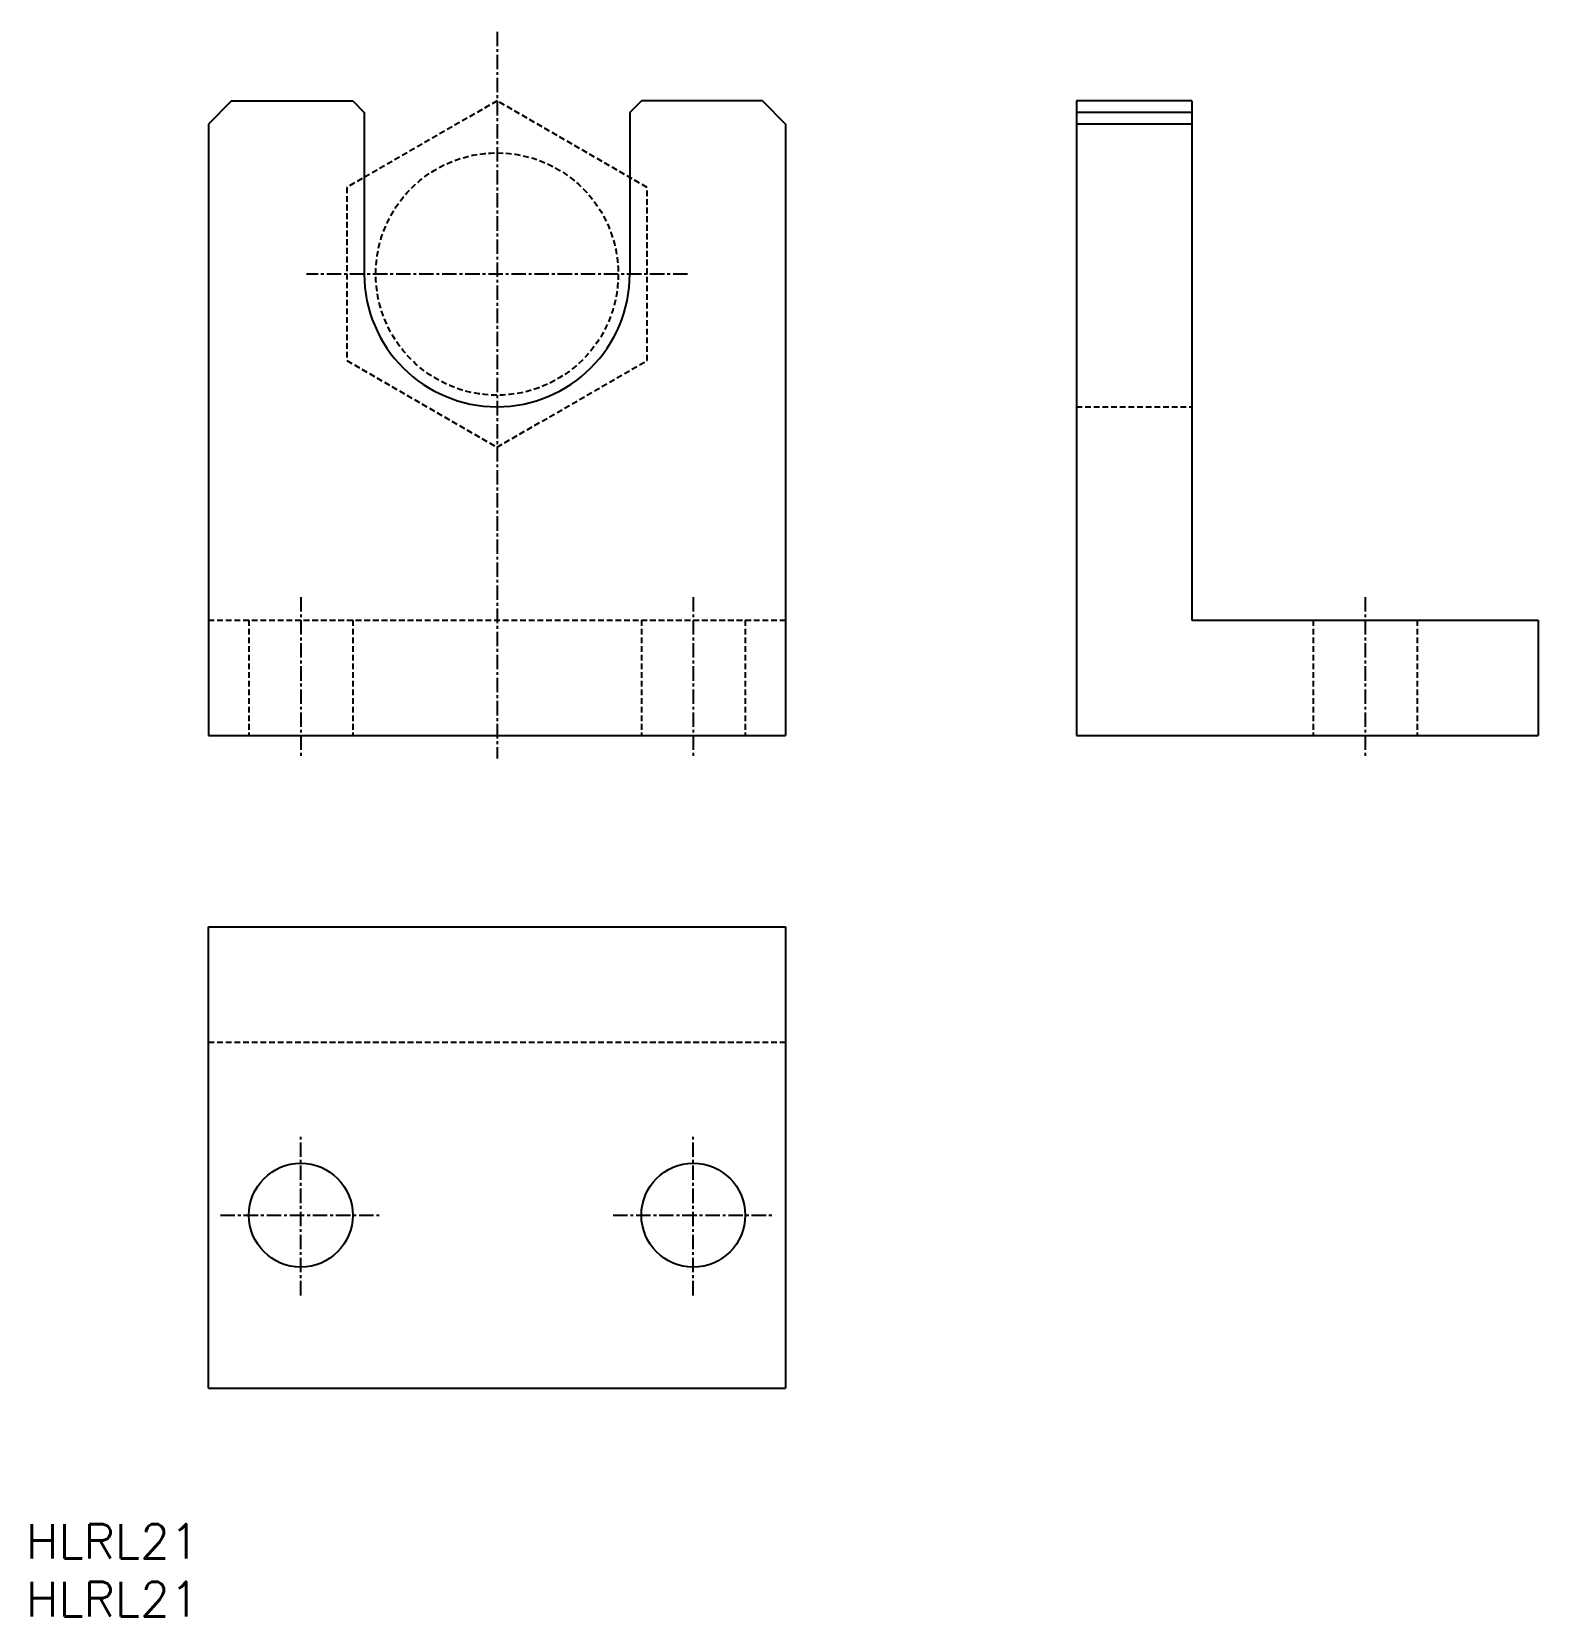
# Model space of a CAD drawing. Extents: x 83 to 213, y 19 to 157.
import ezdxf
from ezdxf.enums import TextEntityAlignment as Align

# ---------------------------------------------------------------- set-up
doc = ezdxf.new("R2010")
doc.units = 0
doc.linetypes.add('CENTER', pattern=[2, 1.25, -0.25, 0.25, -0.25])
doc.linetypes.add('DASHED', pattern=[0.75, 0.5, -0.25])
doc.layers.get('0').update_dxf_attribs({"linetype": 'CONTINUOUS'})
doc.layers.add('CENTER', color=1, linetype='CENTER')
doc.styles.get("Standard").update_dxf_attribs({"font": 'txt.shx', "bigfont": 'extfont.shx'})

msp = doc.modelspace()

# ---------------------------------------------------------------- linework, layer by layer
at = {"color": 7, "linetype": 'CONTINUOUS'}
for p, q in [((99.96, 150.73), (97.96, 148.73)), ((145.96, 150.73), (147.96, 148.73)), ((183.16, 150.73), (173.16, 150.73)), ((173.16, 150.73), (173.16, 95.73)), ((183.16, 149.73), (173.16, 149.73)), ((183.16, 150.73), (183.16, 105.73)), ((97.96, 148.73), (97.96, 95.73)), ((147.96, 148.73), (147.96, 95.73)), ((183.16, 148.73), (173.16, 148.73)), ((183.16, 105.73), (213.16, 105.73)), ((213.16, 105.73), (213.16, 95.73)), ((97.96, 95.73), (147.96, 95.73)), ((173.16, 95.73), (213.16, 95.73)), ((97.96, 39.16), (97.96, 79.16)), ((97.96, 79.16), (147.96, 79.16)), ((147.96, 79.16), (147.96, 39.16)), ((97.96, 39.16), (147.96, 39.16))]:
    msp.add_line(p, q, dxfattribs=at)
for p, q in [((99.96, 150.73), (110.46, 150.73)), ((110.46, 150.73), (111.46, 149.73)), ((111.46, 149.73), (111.46, 135.73)), ((135.46, 150.73), (134.46, 149.73)), ((134.46, 149.73), (134.46, 135.73)), ((145.96, 150.73), (135.46, 150.73))]:
    msp.add_line(p, q)
at = {"color": 3, "linetype": 'DASHED'}
for p, q in [((173.16, 124.23), (183.16, 124.23)), ((97.96, 105.73), (147.96, 105.73)), ((101.46, 105.73), (101.46, 95.73)), ((110.46, 105.73), (110.46, 95.73)), ((135.46, 105.73), (135.46, 95.73)), ((144.46, 105.73), (144.46, 95.73)), ((193.66, 105.73), (193.66, 95.73)), ((202.66, 105.73), (202.66, 95.73)), ((97.96, 69.16), (147.96, 69.16))]:
    msp.add_line(p, q, dxfattribs=at)
msp.add_lwpolyline([(135.96, 128.23), (135.96, 143.24), (122.96, 150.74), (109.96, 143.24), (109.96, 128.23), (122.96, 120.72)], close=True, dxfattribs=at)
msp.add_circle((122.96, 135.73), 10.5, dxfattribs=at)
for centre in [(105.96, 54.16), (139.96, 54.16)]:
    msp.add_circle(centre, 4.5)
msp.add_arc((122.96, 135.73), 11.5, 180, 0)
at = {"layer": 'CENTER', "color": 1, "linetype": 'CENTER'}
for p, q in [((122.96, 156.73), (122.96, 93.73)), ((139.46, 135.73), (106.46, 135.73)), ((105.96, 107.73), (105.96, 93.73)), ((139.96, 107.73), (139.96, 93.73)), ((198.16, 107.73), (198.16, 93.73)), ((105.96, 47.21), (105.96, 61.12)), ((139.96, 47.21), (139.96, 61.12)), ((99.01, 54.16), (112.92, 54.16)), ((133.01, 54.16), (146.92, 54.16))]:
    msp.add_line(p, q, dxfattribs=at)

# ---------------------------------------------------------------- texts
at = {"color": 7, "linetype": 'CONTINUOUS'}
for p in [(82.14, 25.89), (82.14, 20.89)]:
    msp.add_text('HLRL21', height=3, dxfattribs=at).set_placement(p, align=Align.MIDDLE_LEFT)

doc.saveas('drawing.dxf')
